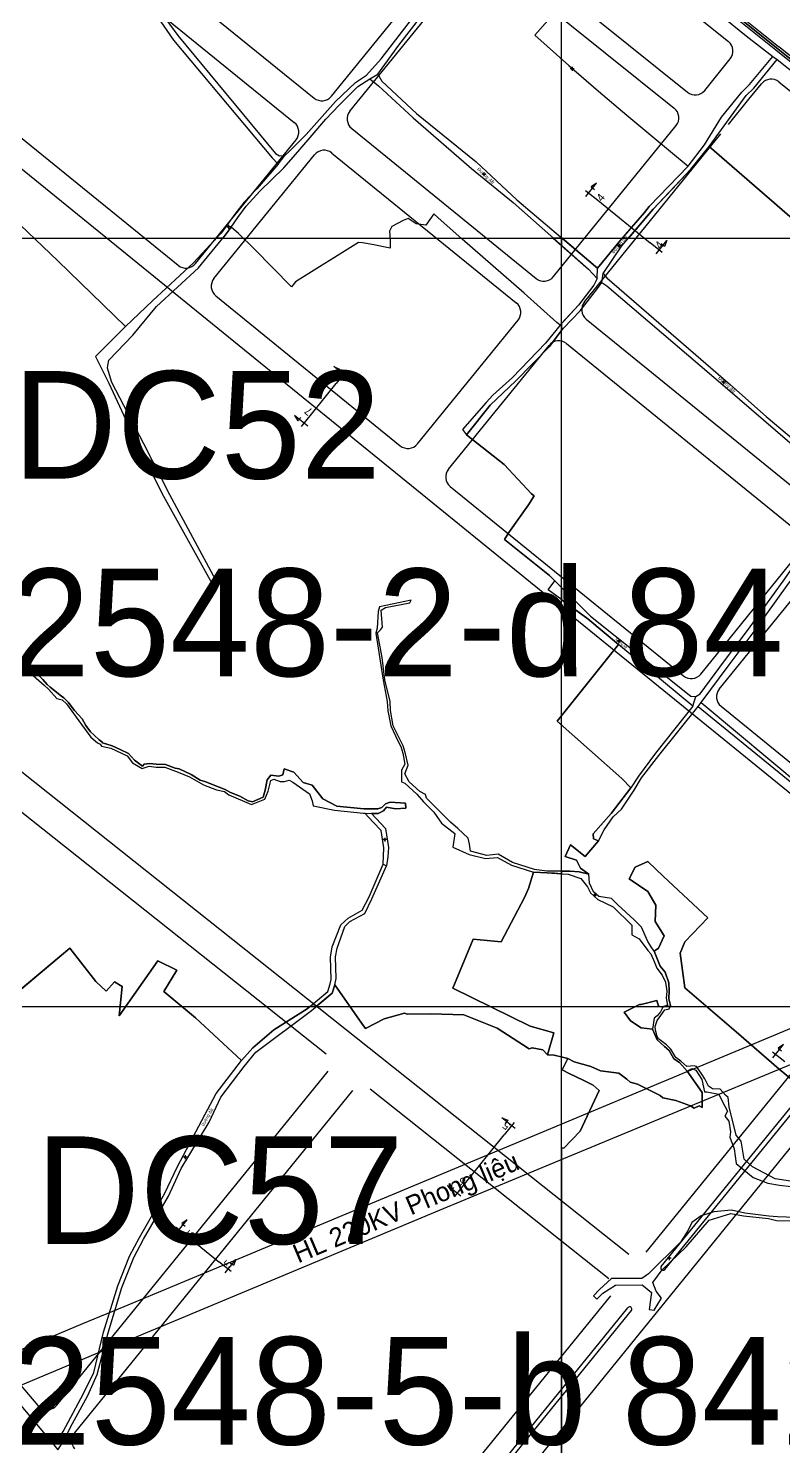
# Model space of a CAD drawing. Extents: x 548357 to 553070, y 1834500 to 1842500.
# Drawn here: x 549653 to 550144, y 1840714 to 1841637 of the extents above; entities that cross this region are included whole.
import ezdxf

# ---------------------------------------------------------------- set-up
doc = ezdxf.new("R2010")
doc.units = 0
for name, color, linetype in [('Level 10', 7, 'Continuous'), ('Level 11', 7, 'Continuous'), ('Level 13', 7, 'Continuous'), ('Level 2', 7, 'Continuous'), ('Level 30', 7, 'Continuous'), ('Level 5', 7, 'Continuous'), ('Level 52', 7, 'Continuous'), ('Level 55', 7, 'Continuous'), ('Level 57', 7, 'Continuous'), ('Level 61', 7, 'Continuous'), ('Level 62', 7, 'Continuous'), ('Level 8', 7, 'Continuous')]:
    doc.layers.add(name, color=color, linetype=linetype)

msp = doc.modelspace()

# ---------------------------------------------------------------- linework, layer by layer
at = {"layer": 'Level 10'}
for p, q in [((550137.34, 1841618.29), (550140.21, 1841616.17)), ((549875.19, 1841603.64), (549880.29, 1841606.79)), ((549815.51, 1841548.1), (549819.78, 1841553.89)), ((550023.07, 1841473.82), (550023.25, 1841480.57)), ((550026.23, 1841471.07), (550027.07, 1841476.94)), ((550085.29, 1841195.6), (550087.24, 1841201.74)), ((550088.77, 1841195.33), (550090.79, 1841197.82)), ((549871.99, 1841125.79), (549876.24, 1841125.67)), ((549883.82, 1841092.59), (549886.14, 1841091.5)), ((549669.51, 1840714.88), (549672.25, 1840711.58))]:
    msp.add_line(p, q, dxfattribs=at)
for points in [[(549496.47, 1842279.58), (549497.37, 1842279.9), (549498.42, 1842280.27), (549503.46, 1842282.06), (549512.54, 1842254.6), (549555.91, 1842133.55), (549566.36, 1842109.43), (549580.99, 1842088.64), (549590.34, 1842080.72), (549689.33, 1842000), (549743.71, 1841954.97), (549853.1, 1841859.96), (550014.42, 1841724.51), (550204.08, 1841572.5), (550314.6, 1841485.03), (550337.63, 1841466.92), (550526.39, 1841317.04), (550664.92, 1841204.56), (550710.99, 1841167.64), (550814.61, 1841084.02), (550868.57, 1841039.41), (551021.2, 1840915.07), (551170.99, 1840793.79)], [(549653.1, 1841745.12), (549669.65, 1841724.5), (549698.15, 1841693.16), (549736.87, 1841644.21), (549747.36, 1841628.81), (549811.68, 1841552.23), (549815.51, 1841548.1)], [(549656.12, 1841746.74), (549675.92, 1841722.9), (549702.77, 1841692.28), (549739.33, 1841646.58), (549750.33, 1841631.86), (549813.78, 1841555.14), (549816.45, 1841553.58), (549819.78, 1841553.89)], [(549819.78, 1841553.89), (549822.85, 1841556.65), (549833.72, 1841567.36), (549852.9, 1841588.85), (549865.89, 1841601.34), (549872.94, 1841606.12), (549882.51, 1841616.63), (549905.97, 1841647), (549918.5, 1841662.64), (549929.11, 1841676.23), (549939.78, 1841689.19), (549950.08, 1841700.57), (549955.33, 1841706.87), (549984.49, 1841739.09)], [(549880.29, 1841606.79), (549893.97, 1841625.63), (549909.08, 1841644.9), (549921.06, 1841660.77), (549932.38, 1841675.97), (549944.1, 1841690.81), (549988.07, 1841737.03)], [(549988.07, 1841737.03), (549999.35, 1841728.28), (550010.44, 1841719.07), (550038.81, 1841696.44), (550062.13, 1841677.56), (550082.81, 1841661.74), (550103, 1841645.52), (550120.15, 1841631.62), (550137.34, 1841618.29)], [(550023.25, 1841480.57), (550037.41, 1841497.62), (550053.98, 1841516.66), (550056.97, 1841520.6), (550082.36, 1841546.93), (550092.88, 1841560.77), (550104.02, 1841578.8), (550117.15, 1841595.03), (550122.14, 1841600.08), (550137.34, 1841618.29)], [(550027.07, 1841476.94), (550039.2, 1841494.95), (550059.62, 1841518.85), (550084.14, 1841544.95), (550095.93, 1841559.6), (550120.04, 1841592.84), (550124.94, 1841597.68), (550140.21, 1841616.17)], [(550140.21, 1841616.17), (550163.47, 1841597.74), (550168.96, 1841593.2), (550174.21, 1841589.3), (550179.34, 1841585.24), (550202.29, 1841566.54), (550217.85, 1841554.41), (550307.82, 1841482.08)], [(549815.51, 1841548.1), (549801.58, 1841532.05), (549793.41, 1841523.54), (549787.37, 1841515.58), (549778.56, 1841503.36), (549774.09, 1841498.74), (549760.41, 1841483.89), (549733.84, 1841459.28), (549716.3, 1841442.44), (549696.74, 1841422.98), (549701.29, 1841413.96), (549705.27, 1841405.67), (549723.06, 1841367.32), (549740.97, 1841332.16), (549772.3, 1841275.61), (549774.92, 1841277.55), (549745.16, 1841332.96), (549728.17, 1841366.1), (549707.4, 1841406.08), (549704.44, 1841415.33), (549704.65, 1841417.06), (549705.34, 1841420.62), (549721.08, 1841436.93), (549736.4, 1841455.49), (549763.77, 1841480.73), (549780.39, 1841500.99), (549784.95, 1841507.18), (549789.33, 1841513.52), (549794.82, 1841520.87), (549803.54, 1841530.59), (549819.16, 1841545.68), (549825.49, 1841553.02), (549836.39, 1841565.49), (549846.49, 1841577.46), (549855.33, 1841586.48), (549867.49, 1841598.71), (549875.19, 1841603.64)], [(549875.19, 1841603.64), (549880.78, 1841599.14), (549903.43, 1841578.24), (549941.26, 1841545.37), (549968.36, 1841523.18), (550017.38, 1841479.78), (550023.07, 1841473.82)], [(549880.29, 1841606.79), (549883.07, 1841602.26), (549905.64, 1841581.12), (549944.28, 1841549.76), (549970.79, 1841524.95), (550022.02, 1841481.67), (550023.25, 1841480.57)], [(550023.07, 1841473.82), (550020.99, 1841469.48), (550010.98, 1841456.32), (549999.09, 1841443.39), (549989.53, 1841431.74), (549968.1, 1841409.33), (549955.15, 1841397.92), (549950.95, 1841393.04), (549935.54, 1841375.41), (549938.11, 1841372.04), (549953.46, 1841391.31), (549970.28, 1841407.27), (549991.87, 1841429.28), (550001.13, 1841441.45), (550011.95, 1841452.68), (550023.26, 1841467.34), (550026.23, 1841471.07)], [(550026.23, 1841471.07), (550029.34, 1841469.05), (550107.83, 1841401.95), (550187.46, 1841333.35)], [(550027.07, 1841476.94), (550029.43, 1841474.16), (550109.85, 1841404.51), (550133.05, 1841384.04), (550182.37, 1841342.51), (550188.05, 1841338.23), (550189.88, 1841336.6)], [(550087.24, 1841201.74), (550090.08, 1841203.52), (550105.97, 1841224.96), (550121.52, 1841245.54), (550145.21, 1841278.44), (550151.46, 1841287.42), (550167.86, 1841307.06), (550184.16, 1841329.12), (550187.46, 1841333.35)], [(550085.29, 1841195.6), (550037.08, 1841235.65), (550017.04, 1841252.42), (549991.16, 1841271.21), (549995.62, 1841277.14), (550018.69, 1841254.16), (550084.07, 1841201.95), (550087.24, 1841201.74)], [(550090.79, 1841197.82), (550108.99, 1841222.4), (550125.35, 1841244.04), (550147.91, 1841275.49), (550154.99, 1841284.6)], [(550148.89, 1840886.33), (550138.95, 1840887.96), (550124.07, 1840895.7), (550118.79, 1840900.67), (550116.7, 1840912.47), (550113.54, 1840916.31), (550108.91, 1840934.86), (550108.3, 1840940.97), (550106.59, 1840942.34), (550103.07, 1840946.28), (550098.22, 1840946.52), (550095.57, 1840948.32), (550093.15, 1840953.07), (550091.25, 1840956.09), (550087.77, 1840961.12), (550086.29, 1840961.41), (550081.49, 1840960.96), (550077.5, 1840964.57), (550074.31, 1840966.99), (550071, 1840972.28), (550068.24, 1840975.06), (550063.05, 1840979.14), (550062.21, 1840980.66), (550061.03, 1840984.59), (550060.86, 1840987.14), (550062.25, 1840990.95), (550064.62, 1840994.18), (550067.09, 1840997.91), (550069.92, 1840998.6), (550070.5, 1841000), (550070.77, 1841000.66), (550069.68, 1841005.12), (550069.94, 1841010.25), (550069.84, 1841015.51), (550067.34, 1841022.32), (550064.01, 1841026.37), (550060.26, 1841036), (550058.25, 1841038.83), (550056.07, 1841042.45), (550051.91, 1841051.6), (550047.23, 1841056.53), (550036.55, 1841066.14), (550032.38, 1841070.45), (550024.14, 1841071.55), (550020.67, 1841074.77), (550018.03, 1841080.28), (550017.75, 1841086.14), (550011.32, 1841087.67), (550005.52, 1841088.24), (550000, 1841088.24), (549990.43, 1841088.24), (549982.26, 1841089.2), (549967.95, 1841093.77), (549958.61, 1841099.16), (549951.32, 1841098.32), (549940.65, 1841101.22), (549940.06, 1841105.69), (549939.12, 1841109.69), (549932.48, 1841115.99), (549927.72, 1841120.12), (549921.88, 1841125.78), (549912.15, 1841135.7), (549911.39, 1841137.95), (549907.82, 1841139.93), (549900.73, 1841146.23), (549898, 1841151.46), (549900.06, 1841157.02), (549898.18, 1841165.25), (549896.82, 1841169.75), (549894.89, 1841173.51), (549890.29, 1841182.75), (549888.56, 1841192.65), (549888.5, 1841198.44), (549885.01, 1841212.56), (549883.27, 1841227.07), (549880.22, 1841243.12), (549882.09, 1841245.27), (549883.51, 1841246.94), (549882.53, 1841257.97), (549885.37, 1841259.76), (549901.26, 1841262.65), (549902.11, 1841264.38), (549881.58, 1841260.11), (549880.69, 1841257.13), (549880.07, 1841246.35), (549879.15, 1841243.02), (549883.83, 1841212.39), (549886.54, 1841198.43), (549886.85, 1841192.38), (549888.96, 1841182.78), (549893.44, 1841172.9), (549895.26, 1841169.35), (549896.77, 1841164.87), (549898.04, 1841157.69), (549895.75, 1841153.94), (549895.76, 1841146.24), (549898.07, 1841145.35), (549905.69, 1841138.3), (549910.04, 1841133.31), (549916.81, 1841126.57), (549921.88, 1841119.28), (549930.39, 1841112.56), (549929.23, 1841103.76), (549939.93, 1841098.97), (549950.55, 1841096.27), (549958.2, 1841096.97), (549967.38, 1841092.06), (549981.75, 1841087.42), (549990.48, 1841087.05), (550000, 1841086.47), (550004.34, 1841086.21), (550012.4, 1841083.39), (550016.79, 1841077.88), (550018.82, 1841073.96), (550023.48, 1841069.68), (550033.6, 1841064.89), (550045.68, 1841053.02), (550045.64, 1841046.68), (550050.42, 1841044.17), (550056.13, 1841036.6), (550058.1, 1841034.29), (550060.11, 1841029.43), (550061.9, 1841024.92), (550065.44, 1841020.45), (550067.58, 1841015.98), (550068.41, 1841010.14), (550067.92, 1841005.49), (550068.78, 1841000.9), (550066.56, 1841000), (550065.74, 1840999.67), (550064.4, 1840996.62), (550062.11, 1840993.91), (550060.25, 1840992.52), (550059.08, 1840985.25), (550062.17, 1840978.33), (550066.97, 1840974.08), (550069.99, 1840971.55), (550073.04, 1840965.95), (550076.74, 1840963.73), (550081.6, 1840958.1), (550084.76, 1840959.72), (550087.31, 1840958.66), (550091.17, 1840952.63), (550092.97, 1840944.49), (550094.36, 1840944.46), (550102.36, 1840942.99), (550104.45, 1840938.44), (550107.88, 1840931.87), (550106.2, 1840928.7), (550108.73, 1840925.48), (550109.96, 1840918.48), (550109.47, 1840915.05), (550112.35, 1840907.48), (550113.57, 1840897.93), (550124.61, 1840888.74), (550134.24, 1840885.14), (550141.68, 1840883.86), (550149.42, 1840882.88)], [(549650.01, 1841221.2), (549653.26, 1841220.2), (549658.3, 1841216.71), (549662.38, 1841212.78), (549665.28, 1841209.65), (549667.12, 1841207.92), (549674.63, 1841201.94), (549676.12, 1841200.84), (549679.03, 1841197.97), (549681.52, 1841194.73), (549683.12, 1841192.62), (549688.09, 1841187.18), (549690.4, 1841183.01), (549693.46, 1841178.9), (549695.87, 1841176.56), (549699.15, 1841173.49), (549700.74, 1841172.19), (549701.17, 1841171.55), (549707.48, 1841169.73), (549712.84, 1841167.22), (549718.11, 1841164.73), (549722.02, 1841160.26), (549727.18, 1841156.48), (549728.45, 1841157.79), (549731.82, 1841158.2), (549736.27, 1841157.84), (549742.35, 1841157.54), (549748.54, 1841155.18), (549751.13, 1841154.79), (549758.92, 1841151.07), (549764.73, 1841147.33), (549767.82, 1841146.46), (549777.25, 1841142.75), (549781.09, 1841141.34), (549784.43, 1841139.33), (549790.56, 1841137.03), (549795.95, 1841133.99), (549798.76, 1841133.31), (549805.74, 1841136.39), (549807.06, 1841140.74), (549808.33, 1841147.55), (549810.7, 1841150.68), (549816.03, 1841149.87), (549818.52, 1841150.91), (549819.56, 1841154.82), (549825.83, 1841152.6), (549831.83, 1841145.91), (549837.57, 1841144.19), (549844.71, 1841135.1), (549853.8, 1841130.48), (549871.33, 1841128.61), (549880.42, 1841128.61), (549882.9, 1841129.57), (549885.37, 1841131.87), (549888.39, 1841133), (549898.5, 1841132.32), (549898.68, 1841129.12), (549891.95, 1841128.75), (549886.11, 1841129.77), (549884.15, 1841127.29), (549880.64, 1841125.55), (549876.24, 1841125.67)], [(549652.73, 1841218.43), (549663.29, 1841209.12), (549666.04, 1841206.53), (549671.62, 1841200.51), (549674.98, 1841199.52), (549677.77, 1841196.96), (549687.51, 1841183.57), (549693.69, 1841175.43), (549697.97, 1841171.55), (549699.77, 1841170.81), (549700.6, 1841169.53), (549706.63, 1841168.24), (549717.33, 1841163.24), (549720.86, 1841158.56), (549727.06, 1841154.91), (549731.7, 1841156.38), (549736.09, 1841155.79), (549741.82, 1841155.91), (549750.55, 1841152.65), (549757.89, 1841149.47), (549766.88, 1841144.39), (549775.45, 1841140.99), (549780.68, 1841139.94), (549783.51, 1841137.9), (549798.1, 1841131.46), (549806.88, 1841134.92), (549809.14, 1841140.28), (549810.85, 1841147.09), (549812.76, 1841148.04), (549816.77, 1841146.43), (549819.68, 1841146.5), (549822.74, 1841147.3), (549824.99, 1841146.06), (549835.86, 1841138.5), (549837.75, 1841133.87), (549838.26, 1841130.62), (549852.26, 1841127.73), (549871.08, 1841125.82), (549871.99, 1841125.79)], [(549303.98, 1841199.56), (549317.57, 1841180.2), (549346.39, 1841145.19), (549360.8, 1841121.36), (549398.77, 1841067.96), (549434.55, 1841016.72), (549487.98, 1840943.83), (549493.26, 1840936.78), (549497.13, 1840931.39), (549508.39, 1840916.08), (549558.64, 1840850.08), (549590.49, 1840810), (549641.64, 1840748.24), (549643.73, 1840750), (549646.96, 1840746.18), (549644.94, 1840744.38), (549669.51, 1840714.88)], [(550085.29, 1841195.6), (550061.1, 1841164.91), (550049.96, 1841149.87), (550045.11, 1841142.28), (550032.16, 1841125.64), (550020.53, 1841112.37), (550020.62, 1841109.21), (550023.88, 1841107.9), (550027.74, 1841114.93), (550033.44, 1841123.57), (550038.89, 1841128.53), (550047.23, 1841140.73), (550052.05, 1841148.76), (550063.23, 1841163.41), (550088.77, 1841195.33)], [(550088.77, 1841195.33), (550179.03, 1841121.82), (550216.44, 1841091.66), (550243.83, 1841069.12)], [(550090.79, 1841197.82), (550180.24, 1841123.34), (550217.8, 1841093.35), (550245.32, 1841071.18)], [(549883.82, 1841092.59), (549884.22, 1841103.29), (549882.62, 1841114.59), (549877.44, 1841120.05), (549871.99, 1841125.79)], [(549876.24, 1841125.67), (549885.46, 1841115.96), (549887.23, 1841103.45), (549887.01, 1841097.5), (549886.14, 1841091.5)], [(549669.51, 1840714.88), (549670.48, 1840715.88), (549672.56, 1840718.52), (549675.62, 1840723.63), (549688.94, 1840748.27), (549695.52, 1840761.84), (549701.87, 1840788.08), (549711.17, 1840818.36), (549718.73, 1840837.52), (549725.32, 1840849.87), (549741.54, 1840878.18), (549750.03, 1840895.86), (549765.98, 1840926), (549775.28, 1840943.38), (549791.72, 1840965.02), (549799.1, 1840973.08), (549812.79, 1840985), (549834.4, 1840998.63), (549847.9, 1841009.76), (549849.42, 1841014.77), (549850.03, 1841017.74), (549849.65, 1841032.19), (549850.75, 1841038.9), (549856.22, 1841053.13), (549861, 1841057.61), (549870.24, 1841062.84), (549874.84, 1841071.38), (549883.82, 1841092.59)], [(549672.25, 1840711.58), (549673.94, 1840714.12), (549678.53, 1840722.31), (549680.42, 1840726.3), (549691.79, 1840747), (549697.87, 1840760.67), (549704.91, 1840787.7), (549713.84, 1840817.17), (549721.7, 1840836.69), (549727.83, 1840848.73), (549744.12, 1840876.75), (549752.36, 1840894.59), (549770.68, 1840924.79), (549778.25, 1840941.1), (549793.43, 1840961.07), (549800.99, 1840970.29), (549837.33, 1840997.46), (549850.69, 1841008.72), (549852.5, 1841014.28), (549853.18, 1841018.4), (549852.88, 1841032.49), (549853.87, 1841038.04), (549858.84, 1841052.11), (549862.12, 1841055.33), (549871.95, 1841060.68), (549876.58, 1841070.15), (549886.14, 1841091.5)], [(550157.89, 1840862.6), (550140.52, 1840863.18), (550134.88, 1840863.61), (550119.26, 1840865.68), (550110.48, 1840867.47), (550099.1, 1840866.47), (550090.68, 1840863.84), (550084.61, 1840859.61), (550082.36, 1840854.56), (550077.29, 1840846.79), (550056.55, 1840826.15), (550052.18, 1840823), (550032.44, 1840823.07), (550024.66, 1840815.99), (550020.8, 1840811.71), (550022.98, 1840809.61), (550026.79, 1840813.44), (550034.98, 1840818.65), (550052.3, 1840819), (550058.37, 1840814.01), (550056.89, 1840802.82), (550060.24, 1840802.56), (550065.07, 1840810.27), (550061.42, 1840814.92), (550059.42, 1840820.58), (550065.47, 1840828.8), (550080.97, 1840843.73), (550095.91, 1840861.08), (550109.98, 1840865.29), (550118.36, 1840863.83), (550134.56, 1840862.11), (550139.73, 1840860.82), (550158.3, 1840860.38)]]:
    msp.add_lwpolyline(points, dxfattribs=at)
at = {"layer": 'Level 11'}
for p, q in [((550006.19, 1841610.23), (550005.56, 1841610.23)), ((550006.81, 1841610.85), (550006.19, 1841610.23)), ((550006.19, 1841610.23), (550006.81, 1841609.6)), ((550006.81, 1841611.48), (550006.81, 1841610.85)), ((550007.44, 1841610.23), (550006.81, 1841610.85)), ((550006.81, 1841609.6), (550007.44, 1841610.23)), ((550006.81, 1841609.6), (550006.81, 1841608.98)), ((550008.06, 1841610.23), (550007.44, 1841610.23)), ((549948.73, 1841541.59), (549948.1, 1841541.59)), ((549949.35, 1841542.21), (549948.73, 1841541.59)), ((549948.73, 1841541.59), (549949.35, 1841540.96)), ((549949.35, 1841542.84), (549949.35, 1841542.21)), ((549949.98, 1841541.59), (549949.35, 1841542.21)), ((549949.35, 1841540.96), (549949.98, 1841541.59)), ((549949.35, 1841540.96), (549949.35, 1841540.34)), ((549950.6, 1841541.59), (549949.98, 1841541.59)), ((549783.25, 1841507.98), (549782.63, 1841507.35)), ((549783.25, 1841508.6), (549783.25, 1841507.98)), ((549783.88, 1841507.35), (549783.25, 1841507.98)), ((549782.63, 1841507.35), (549782, 1841507.35)), ((549782.63, 1841507.35), (549783.25, 1841506.73)), ((549783.25, 1841506.73), (549783.88, 1841507.35)), ((549783.25, 1841506.73), (549783.25, 1841506.1)), ((549784.5, 1841507.35), (549783.88, 1841507.35)), ((550036.75, 1841495.17), (550036.13, 1841495.17)), ((550037.38, 1841495.79), (550036.75, 1841495.17)), ((550036.75, 1841495.17), (550037.38, 1841494.54)), ((550037.38, 1841496.42), (550037.38, 1841495.79)), ((550038, 1841495.17), (550037.38, 1841495.79)), ((550037.38, 1841494.54), (550038, 1841495.17)), ((550037.38, 1841494.54), (550037.38, 1841493.92)), ((550038.63, 1841495.17), (550038, 1841495.17)), ((550104.74, 1841406.21), (550104.12, 1841406.21)), ((550105.37, 1841406.84), (550104.74, 1841406.21)), ((550104.74, 1841406.21), (550105.37, 1841405.59)), ((550105.37, 1841407.46), (550105.37, 1841406.84)), ((550105.99, 1841406.21), (550105.37, 1841406.84)), ((550105.37, 1841405.59), (550105.99, 1841406.21)), ((550106.62, 1841406.21), (550105.99, 1841406.21)), ((550105.37, 1841405.59), (550105.37, 1841404.96)), ((550036.6, 1841237.69), (550035.98, 1841237.69)), ((550037.23, 1841238.32), (550036.6, 1841237.69)), ((550036.6, 1841237.69), (550037.23, 1841237.07)), ((550037.23, 1841238.94), (550037.23, 1841238.32)), ((550037.85, 1841237.69), (550037.23, 1841238.32)), ((550037.23, 1841237.07), (550037.85, 1841237.69)), ((550037.23, 1841237.07), (550037.23, 1841236.44)), ((550038.48, 1841237.69), (550037.85, 1841237.69)), ((549884.35, 1841108.65), (549883.73, 1841108.65)), ((549884.98, 1841109.27), (549884.35, 1841108.65)), ((549884.35, 1841108.65), (549884.98, 1841108.02)), ((549884.98, 1841109.9), (549884.98, 1841109.27)), ((549885.6, 1841108.65), (549884.98, 1841109.27)), ((549884.98, 1841108.02), (549885.6, 1841108.65)), ((549884.98, 1841108.02), (549884.98, 1841107.4)), ((549886.23, 1841108.65), (549885.6, 1841108.65)), ((550021.68, 1841073.83), (550021.68, 1841073.21)), ((550021.05, 1841072.58), (550020.43, 1841072.58)), ((550021.68, 1841073.21), (550021.05, 1841072.58)), ((550021.05, 1841072.58), (550021.68, 1841071.96)), ((550022.3, 1841072.58), (550021.68, 1841073.21)), ((550021.68, 1841071.96), (550022.3, 1841072.58)), ((550021.68, 1841071.96), (550021.68, 1841071.33)), ((550022.93, 1841072.58), (550022.3, 1841072.58)), ((549754.49, 1840902.09), (549753.87, 1840902.09)), ((549755.12, 1840902.71), (549754.49, 1840902.09)), ((549754.49, 1840902.09), (549755.12, 1840901.46)), ((549755.12, 1840903.34), (549755.12, 1840902.71)), ((549755.74, 1840902.09), (549755.12, 1840902.71)), ((549755.12, 1840901.46), (549755.74, 1840902.09)), ((549755.12, 1840901.46), (549755.12, 1840900.84)), ((549756.37, 1840902.09), (549755.74, 1840902.09)), ((550069.36, 1840836.28), (550068.73, 1840836.28)), ((550069.98, 1840836.91), (550069.36, 1840836.28)), ((550069.36, 1840836.28), (550069.98, 1840835.66)), ((550069.98, 1840837.53), (550069.98, 1840836.91)), ((550070.61, 1840836.28), (550069.98, 1840836.91)), ((550069.98, 1840835.66), (550070.61, 1840836.28)), ((550069.98, 1840835.66), (550069.98, 1840835.03)), ((550071.23, 1840836.28), (550070.61, 1840836.28))]:
    msp.add_line(p, q, dxfattribs=at)
for centre in [(550006.81, 1841610.23), (549949.35, 1841541.59), (549783.25, 1841507.35), (550037.38, 1841495.17), (550105.37, 1841406.21), (550037.23, 1841237.69), (549884.98, 1841108.65), (550021.68, 1841072.58), (549755.12, 1840902.09), (550069.98, 1840836.28)]:
    msp.add_circle(centre, 0.15, dxfattribs=at)
at = {"layer": 'Level 13'}
for points in [[(550015.66, 1841527.09), (550022.68, 1841535.73)], [(550022.68, 1841535.73), (550019.22, 1841533.41), (550021.42, 1841531.62)], [(550015.61, 1841531.04), (550023.46, 1841524.66)], [(550023.46, 1841524.66), (550057.53, 1841496.98)], [(550061.51, 1841489.84), (550068.53, 1841498.48)], [(550068.53, 1841498.48), (550066.97, 1841494.62), (550064.77, 1841496.41)], [(550065.39, 1841490.6), (550057.53, 1841496.98)], [(549860.35, 1841409.46), (549851.66, 1841416.42)], [(549851.66, 1841416.42), (549855.53, 1841414.88), (549853.75, 1841412.67)], [(549859.56, 1841413.33), (549853.23, 1841405.43)], [(549837.17, 1841385.4), (549853.23, 1841405.43)], [(549834.79, 1841377.58), (549826.1, 1841384.55)], [(549826.1, 1841384.55), (549828.44, 1841381.11), (549830.22, 1841383.32)], [(549830.83, 1841377.51), (549837.17, 1841385.4)], [(550137.33, 1840966.65), (550144.29, 1840975.34)], [(550144.29, 1840975.34), (550140.85, 1840972.99), (550143.07, 1840971.22)], [(550137.25, 1840970.6), (550145.15, 1840964.27)], [(549969.81, 1840920.63), (549961.12, 1840927.6)], [(549961.12, 1840927.6), (549964.99, 1840926.05), (549963.22, 1840923.84)], [(549969.03, 1840924.5), (549962.69, 1840916.61)], [(549936.86, 1840884.39), (549962.69, 1840916.61)], [(549934.48, 1840876.57), (549925.79, 1840883.54)], [(549925.79, 1840883.54), (549928.14, 1840880.1), (549929.91, 1840882.31)], [(549930.53, 1840876.49), (549936.86, 1840884.39)], [(549749.22, 1840856.52), (549757.08, 1840850.14)], [(549749.27, 1840852.57), (549756.29, 1840861.21)], [(549756.29, 1840861.21), (549752.84, 1840858.89), (549755.04, 1840857.1)], [(549757.08, 1840850.14), (549777.01, 1840833.95)], [(549784.86, 1840827.57), (549777.01, 1840833.95)], [(549780.98, 1840826.81), (549788, 1840835.45)], [(549788, 1840835.45), (549786.44, 1840831.59), (549784.24, 1840833.38)]]:
    msp.add_lwpolyline(points, dxfattribs=at)
at = {"layer": 'Level 2'}
for p, q in [((549885.01, 1841212.56), (549883.27, 1841227.07)), ((549653.26, 1841220.2), (549650.01, 1841221.2)), ((549658.3, 1841216.71), (549653.26, 1841220.2)), ((549888.5, 1841198.44), (549885.01, 1841212.56)), ((549676.12, 1841200.84), (549674.63, 1841201.94)), ((549677.77, 1841196.96), (549687.51, 1841183.57)), ((549888.56, 1841192.65), (549888.5, 1841198.44)), ((549687.51, 1841183.57), (549693.69, 1841175.43)), ((549693.69, 1841175.43), (549697.97, 1841171.55)), ((549699.15, 1841173.49), (549695.87, 1841176.56)), ((549697.97, 1841171.55), (549699.77, 1841170.81)), ((549728.45, 1841157.79), (549727.18, 1841156.48)), ((549748.54, 1841155.18), (549742.35, 1841157.54)), ((549898, 1841151.46), (549900.06, 1841157.02)), ((549900.06, 1841157.02), (549898.18, 1841165.25)), ((549731.7, 1841156.38), (549736.09, 1841155.79)), ((549736.09, 1841155.79), (549741.82, 1841155.91)), ((549741.82, 1841155.91), (549750.55, 1841152.65)), ((549751.13, 1841154.79), (549748.54, 1841155.18)), ((549750.55, 1841152.65), (549757.89, 1841149.47)), ((549757.89, 1841149.47), (549766.88, 1841144.39)), ((549810.7, 1841150.68), (549808.33, 1841147.55)), ((549816.03, 1841149.87), (549810.7, 1841150.68)), ((549810.85, 1841147.09), (549812.76, 1841148.04)), ((549812.76, 1841148.04), (549816.77, 1841146.43)), ((549818.52, 1841150.91), (549816.03, 1841149.87)), ((549900.73, 1841146.23), (549898, 1841151.46)), ((549766.88, 1841144.39), (549775.45, 1841140.99)), ((549781.09, 1841141.34), (549777.25, 1841142.75)), ((549816.77, 1841146.43), (549819.68, 1841146.5)), ((549819.68, 1841146.5), (549822.74, 1841147.3)), ((549837.57, 1841144.19), (549831.83, 1841145.91)), ((549844.71, 1841135.1), (549837.57, 1841144.19)), ((549895.76, 1841146.24), (549898.07, 1841145.35)), ((549898.07, 1841145.35), (549905.69, 1841138.3)), ((549907.82, 1841139.93), (549900.73, 1841146.23)), ((549911.39, 1841137.95), (549907.82, 1841139.93)), ((549798.1, 1841131.46), (549806.88, 1841134.92)), ((549805.74, 1841136.39), (549798.76, 1841133.31)), ((549853.8, 1841130.48), (549844.71, 1841135.1)), ((549871.33, 1841128.61), (549853.8, 1841130.48)), ((549912.15, 1841135.7), (549911.39, 1841137.95)), ((549921.88, 1841125.78), (549912.15, 1841135.7)), ((549871.08, 1841125.82), (549871.99, 1841125.79)), ((549880.42, 1841128.61), (549871.33, 1841128.61)), ((549871.99, 1841125.79), (549876.24, 1841125.67)), ((549927.72, 1841120.12), (549921.88, 1841125.78)), ((549958.2, 1841096.97), (549967.38, 1841092.06)), ((549982.26, 1841089.2), (549967.95, 1841093.77)), ((549967.38, 1841092.06), (549981.75, 1841087.42)), ((549981.75, 1841087.42), (549990.48, 1841087.05)), ((549990.43, 1841088.24), (549982.26, 1841089.2)), ((550000, 1841088.24), (549990.43, 1841088.24)), ((549990.48, 1841087.05), (550000, 1841086.47)), ((550000, 1841086.47), (550004.34, 1841086.21)), ((550018.03, 1841080.28), (550017.75, 1841086.14)), ((550016.79, 1841077.88), (550018.82, 1841073.96)), ((550020.67, 1841074.77), (550018.03, 1841080.28)), ((550018.82, 1841073.96), (550023.48, 1841069.68)), ((550024.14, 1841071.55), (550020.67, 1841074.77)), ((550023.48, 1841069.68), (550033.6, 1841064.89)), ((550058.25, 1841038.83), (550056.07, 1841042.45)), ((550060.26, 1841036), (550058.25, 1841038.83)), ((550056.13, 1841036.6), (550058.1, 1841034.29)), ((550061.9, 1841024.92), (550065.44, 1841020.45)), ((550068.41, 1841010.14), (550067.92, 1841005.49)), ((550069.68, 1841005.12), (550069.94, 1841010.25)), ((550066.56, 1841000), (550065.74, 1840999.67)), ((550068.78, 1841000.9), (550066.56, 1841000)), ((550067.92, 1841005.49), (550068.78, 1841000.9)), ((550070.77, 1841000.66), (550069.68, 1841005.12)), ((550067.09, 1840997.91), (550069.92, 1840998.6)), ((550074.31, 1840966.99), (550071, 1840972.28)), ((550077.5, 1840964.57), (550074.31, 1840966.99)), ((550091.25, 1840956.09), (550087.77, 1840961.12)), ((550093.15, 1840953.07), (550091.25, 1840956.09)), ((550091.17, 1840952.63), (550092.97, 1840944.49)), ((550092.97, 1840944.49), (550094.36, 1840944.46)), ((550106.2, 1840928.7), (550108.73, 1840925.48)), ((550108.73, 1840925.48), (550109.96, 1840918.48)), ((550112.35, 1840907.48), (550113.57, 1840897.93)), ((550113.57, 1840897.93), (550124.61, 1840888.74)), ((550148.89, 1840886.33), (550138.95, 1840887.96)), ((550141.68, 1840883.86), (550149.42, 1840882.88))]:
    msp.add_line(p, q, dxfattribs=at)
for points in [[(549883.51, 1841246.94), (549882.53, 1841257.97), (549885.37, 1841259.76), (549901.26, 1841262.65), (549902.11, 1841264.38), (549881.58, 1841260.11), (549880.69, 1841257.13), (549880.07, 1841246.35), (549879.15, 1841243.02), (549883.83, 1841212.39), (549886.54, 1841198.43), (549886.85, 1841192.38), (549888.96, 1841182.78), (549893.44, 1841172.9), (549895.26, 1841169.35), (549896.77, 1841164.87), (549898.04, 1841157.69), (549895.75, 1841153.94), (549895.76, 1841146.24)], [(549883.27, 1841227.07), (549880.22, 1841243.12), (549882.09, 1841245.27), (549883.51, 1841246.94)], [(549648.96, 1841220.39), (549652.73, 1841218.43), (549663.29, 1841209.12), (549666.04, 1841206.53), (549671.62, 1841200.51), (549674.98, 1841199.52), (549677.77, 1841196.96)], [(549674.63, 1841201.94), (549667.12, 1841207.92), (549665.28, 1841209.65), (549662.38, 1841212.78), (549658.3, 1841216.71)], [(549695.87, 1841176.56), (549693.46, 1841178.9), (549690.4, 1841183.01), (549688.09, 1841187.18), (549683.12, 1841192.62), (549681.52, 1841194.73), (549679.03, 1841197.97), (549676.12, 1841200.84)], [(549894.89, 1841173.51), (549890.29, 1841182.75), (549888.56, 1841192.65)], [(549701.17, 1841171.55), (549700.74, 1841172.19), (549699.15, 1841173.49)], [(549699.77, 1841170.81), (549700.6, 1841169.53), (549706.63, 1841168.24), (549717.33, 1841163.24)], [(549712.84, 1841167.22), (549707.48, 1841169.73), (549701.17, 1841171.55)], [(549727.18, 1841156.48), (549722.02, 1841160.26), (549718.11, 1841164.73), (549712.84, 1841167.22)], [(549898.18, 1841165.25), (549896.82, 1841169.75), (549894.89, 1841173.51)], [(549717.33, 1841163.24), (549720.86, 1841158.56), (549727.06, 1841154.91), (549731.7, 1841156.38)], [(549742.35, 1841157.54), (549736.27, 1841157.84), (549731.82, 1841158.2), (549728.45, 1841157.79)], [(549777.25, 1841142.75), (549767.82, 1841146.46), (549764.73, 1841147.33), (549758.92, 1841151.07), (549751.13, 1841154.79)], [(549831.83, 1841145.91), (549825.83, 1841152.6), (549819.56, 1841154.82), (549818.52, 1841150.91)], [(549775.45, 1841140.99), (549780.68, 1841139.94), (549783.51, 1841137.9), (549798.1, 1841131.46)], [(549790.56, 1841137.03), (549784.43, 1841139.33), (549781.09, 1841141.34)], [(549808.33, 1841147.55), (549807.06, 1841140.74), (549805.74, 1841136.39)], [(549806.88, 1841134.92), (549809.14, 1841140.28), (549810.85, 1841147.09)], [(549822.74, 1841147.3), (549824.99, 1841146.06), (549835.86, 1841138.5), (549837.75, 1841133.87)], [(549798.76, 1841133.31), (549795.95, 1841133.99), (549790.56, 1841137.03)], [(549837.75, 1841133.87), (549838.26, 1841130.62), (549852.26, 1841127.73), (549871.08, 1841125.82)], [(549885.37, 1841131.87), (549882.9, 1841129.57), (549880.42, 1841128.61)], [(549884.15, 1841127.29), (549886.11, 1841129.77), (549891.95, 1841128.75), (549898.68, 1841129.12), (549898.5, 1841132.32), (549888.39, 1841133), (549885.37, 1841131.87)], [(549905.69, 1841138.3), (549910.04, 1841133.31), (549916.81, 1841126.57), (549921.88, 1841119.28)], [(549876.24, 1841125.67), (549880.64, 1841125.55), (549884.15, 1841127.29)], [(549967.95, 1841093.77), (549958.61, 1841099.16), (549951.32, 1841098.32), (549940.65, 1841101.22), (549940.06, 1841105.69), (549939.12, 1841109.69), (549932.48, 1841115.99), (549927.72, 1841120.12)], [(549921.88, 1841119.28), (549930.39, 1841112.56), (549929.23, 1841103.76)], [(549929.23, 1841103.76), (549939.93, 1841098.97), (549950.55, 1841096.27), (549958.2, 1841096.97)], [(550017.75, 1841086.14), (550011.32, 1841087.67), (550005.52, 1841088.24), (550000, 1841088.24)], [(550004.34, 1841086.21), (550012.4, 1841083.39), (550016.79, 1841077.88)], [(550047.23, 1841056.53), (550036.55, 1841066.14), (550032.38, 1841070.45), (550024.14, 1841071.55)], [(550033.6, 1841064.89), (550045.68, 1841053.02), (550045.64, 1841046.68)], [(550056.07, 1841042.45), (550051.91, 1841051.6), (550047.23, 1841056.53)], [(550045.64, 1841046.68), (550050.42, 1841044.17), (550056.13, 1841036.6)], [(550058.1, 1841034.29), (550060.11, 1841029.43), (550061.9, 1841024.92)], [(550069.94, 1841010.25), (550069.84, 1841015.51), (550067.34, 1841022.32), (550064.01, 1841026.37), (550060.26, 1841036)], [(550065.44, 1841020.45), (550067.58, 1841015.98), (550068.41, 1841010.14)], [(550069.92, 1840998.6), (550070.5, 1841000), (550070.77, 1841000.66)], [(550060.25, 1840992.52), (550059.08, 1840985.25), (550062.17, 1840978.33)], [(550065.74, 1840999.67), (550064.4, 1840996.62), (550062.11, 1840993.91), (550060.25, 1840992.52)], [(550061.03, 1840984.59), (550060.86, 1840987.14), (550062.25, 1840990.95), (550064.62, 1840994.18), (550067.09, 1840997.91)], [(550063.05, 1840979.14), (550062.21, 1840980.66), (550061.03, 1840984.59)], [(550062.17, 1840978.33), (550066.97, 1840974.08), (550069.99, 1840971.55), (550073.04, 1840965.95), (550076.74, 1840963.73), (550081.6, 1840958.1)], [(550071, 1840972.28), (550068.24, 1840975.06), (550063.05, 1840979.14)], [(550087.77, 1840961.12), (550086.29, 1840961.41), (550081.49, 1840960.96), (550077.5, 1840964.57)], [(550081.6, 1840958.1), (550084.76, 1840959.72), (550087.31, 1840958.66), (550091.17, 1840952.63)], [(550108.91, 1840934.86), (550108.3, 1840940.97), (550106.59, 1840942.34), (550103.07, 1840946.28), (550098.22, 1840946.52), (550095.57, 1840948.32), (550093.15, 1840953.07)], [(550094.36, 1840944.46), (550102.36, 1840942.99), (550104.45, 1840938.44)], [(550104.45, 1840938.44), (550107.88, 1840931.87), (550106.2, 1840928.7)], [(550138.95, 1840887.96), (550124.07, 1840895.7), (550118.79, 1840900.67), (550116.7, 1840912.47), (550113.54, 1840916.31), (550108.91, 1840934.86)], [(550109.96, 1840918.48), (550109.47, 1840915.05), (550112.35, 1840907.48)], [(550124.61, 1840888.74), (550134.24, 1840885.14), (550141.68, 1840883.86)]]:
    msp.add_lwpolyline(points, dxfattribs=at)
at = {"layer": 'Level 30'}
for p, q in [((549674.12, 1841725.08), (549838.93, 1841591.19)), ((549659.09, 1841710.88), (549826, 1841575.28)), ((549850.18, 1841592.36), (549929.69, 1841690.23)), ((549961.33, 1841691.84), (550081.85, 1841594.96)), ((549862.21, 1841582.59), (549941.53, 1841680.22)), ((549952.75, 1841681.41), (550073.28, 1841584.54)), ((549573.67, 1841625.98), (549750.49, 1841482.34)), ((549559.34, 1841617.66), (550232.2, 1841071.03)), ((550093.08, 1841596.16), (550109.73, 1841616.66)), ((549994.65, 1841475), (550074.47, 1841573.26)), ((549761.75, 1841483.5), (549827.17, 1841564.03)), ((549863.38, 1841571.33), (549983.39, 1841473.83)), ((550014.83, 1841458.6), (550103.57, 1841567.84)), ((549773.78, 1841473.73), (549839.2, 1841554.26)), ((549850.45, 1841555.42), (549970.47, 1841457.92)), ((549774.94, 1841462.48), (549894.96, 1841364.98)), ((549906.21, 1841366.14), (549971.63, 1841446.67)), ((550015.99, 1841447.35), (550167.69, 1841324.11)), ((549926.39, 1841349.75), (549991.81, 1841430.27)), ((550003.07, 1841431.44), (550154.76, 1841308.2)), ((549927.56, 1841338.49), (550079.26, 1841215.26)), ((550090.51, 1841216.42), (550155.93, 1841296.95)), ((550102.54, 1841206.65), (550167.96, 1841287.17)), ((550103.71, 1841195.39), (550241.98, 1841083.06)), ((549631.13, 1841166.66), (550043.77, 1840838.94)), ((549609.2, 1841157.89), (549846.74, 1840969.24)), ((549862.07, 1840555.16), (550341.93, 1841145.84)), ((550054.95, 1840840.16), (550233.37, 1841059.78)), ((550064.81, 1840830.89), (550243.85, 1841051.27)), ((550067.14, 1840829), (550246.18, 1841049.38)), ((549671.49, 1840740.68), (549847.98, 1840957.93)), ((549875.33, 1840946.54), (550030.7, 1840823.14)), ((549833.68, 1840567.79), (550031.94, 1840811.83)), ((549851.83, 1840568.72), (550043.06, 1840804.11)), ((549854.16, 1840566.83), (550045.39, 1840802.22)), ((549671.48, 1840740.67), (549671.49, 1840740.68))]:
    msp.add_line(p, q, dxfattribs=at)
for points in [[(549695.08, 1841993.29), (549742.74, 1841953.83), (549806.02, 1841898.87), (549806.02, 1841898.87), (549852.13, 1841858.82), (550013.47, 1841723.35), (550139.33, 1841622.48)], [(549696.98, 1841995.61), (549744.68, 1841956.11), (549807.99, 1841901.13), (549807.99, 1841901.13), (549854.07, 1841861.1), (550015.37, 1841725.67), (550141.2, 1841624.82)], [(549988.3, 1841724.9), (550003.95, 1841711.75), (550108.52, 1841627.94)], [(550139.33, 1841622.48), (550203.15, 1841571.33), (550313.67, 1841483.85), (550336.7, 1841465.74), (550450.53, 1841375.34)], [(550141.21, 1841624.82), (550205.01, 1841573.67), (550315.53, 1841486.21), (550338.56, 1841468.1), (550452.39, 1841377.69)], [(550108.61, 1841574.05), (550121.85, 1841590.35), (550130.1, 1841600.49)], [(550141.31, 1841601.69), (550193.8, 1841559.59), (550206.52, 1841549.53), (550237.88, 1841524.7), (550294.27, 1841480.08)], [(549683.22, 1840712.2), (549682.28, 1840713.55), (549681.71, 1840714.86), (549681.3, 1840717.51), (549681.48, 1840719.12), (549682.12, 1840720.93), (549683.09, 1840722.45), (549864.14, 1840945.31)], [(549638.62, 1840764.83), (549659.16, 1840740.55), (549660.16, 1840739.56), (549661.02, 1840738.94), (549662.43, 1840738.24), (549663.48, 1840737.92), (549665.43, 1840737.72), (549667.15, 1840737.94), (549669.13, 1840738.71), (549670.25, 1840739.46), (549671.49, 1840740.68)]]:
    msp.add_lwpolyline(points, dxfattribs=at)
for centre, radius, start, end in [((550103.52, 1841621.7), 8, 320.90998, 51.28879), ((550037.58, 1841500.93), 158.5, 51.28728, 51.28879), ((550037.58, 1841500.93), 161.5, 51.28728, 51.28879), ((550136.31, 1841595.45), 8, 51.28728, 140.90998), ((549843.97, 1841597.4), 8, 230.90998, 320.90998), ((550086.87, 1841601.2), 8, 231.20936, 320.90998), ((549868.42, 1841577.54), 8, 140.90998, 230.90998), ((550068.26, 1841578.3), 8, 320.90998, 51.20936), ((549820.96, 1841569.07), 8, 320.90998, 50.90998), ((549845.41, 1841549.21), 8, 50.90998, 140.90998), ((549755.54, 1841488.55), 8, 230.90998, 320.90998), ((549779.99, 1841468.69), 8, 140.90998, 230.90998), ((549988.44, 1841480.04), 8, 230.90998, 320.90998), ((549965.42, 1841451.71), 8, 320.90998, 50.90998), ((550021.04, 1841453.56), 8, 140.90998, 230.90998), ((549998.02, 1841425.23), 8, 50.90998, 140.90998), ((549900, 1841371.19), 8, 230.90998, 320.90998), ((549932.6, 1841344.7), 8, 140.90998, 230.90998), ((550084.3, 1841221.46), 8, 230.90998, 320.90998), ((550108.75, 1841201.6), 8, 140.90998, 230.90998), ((550065.98, 1840829.94), 1.5, 140.90998, 320.90998), ((550044.22, 1840803.16), 1.5, 320.90998, 140.90998)]:
    msp.add_arc(centre, radius, start, end, dxfattribs=at)
at = {"layer": 'Level 52'}
for p, q in [((550038.81, 1841696.44), (549982.6, 1841632.04)), ((549982.6, 1841632.04), (550004.57, 1841612.45)), ((550004.57, 1841612.45), (550023.96, 1841595.66)), ((550023.96, 1841595.66), (550042.42, 1841580.07)), ((550042.42, 1841580.07), (550059.42, 1841565.98)), ((550059.42, 1841565.98), (550082.36, 1841546.93)), ((550090.04, 1841552.28), (550095.93, 1841559.6)), ((550258.67, 1841418.29), (550095.93, 1841559.6)), ((550095.93, 1841559.6), (550258.67, 1841418.29)), ((550071.88, 1841531.9), (550084.14, 1841544.95)), ((550084.14, 1841544.95), (550090.04, 1841552.28)), ((550059.62, 1841518.85), (550071.88, 1841531.9)), ((550059.62, 1841518.85), (550043.52, 1841500)), ((550051.57, 1841509.42), (550059.62, 1841518.85)), ((549916.9, 1841515.8), (549911.61, 1841508.5)), ((550043.52, 1841500), (550051.57, 1841509.42)), ((549775.31, 1841500), (549774.09, 1841498.74)), ((549779.58, 1841500), (549775.31, 1841500)), ((550000, 1841500), (549994.54, 1841500)), ((549994.54, 1841500), (550000, 1841495.17)), ((550000, 1841495.17), (550000, 1841500)), ((550000.32, 1841500), (550000, 1841500)), ((550000, 1841500), (550000, 1841495.17)), ((550022.02, 1841481.67), (550000.32, 1841500)), ((550043.51, 1841500), (550039.48, 1841500)), ((550039.48, 1841500), (550043.52, 1841500)), ((550043.52, 1841500), (550043.51, 1841500)), ((549876.62, 1841495.92), (549870.37, 1841496.92)), ((549888.49, 1841493.56), (549876.62, 1841495.92)), ((550023.25, 1841480.57), (550022.02, 1841481.67)), ((549733.84, 1841459.28), (549716.3, 1841442.44)), ((550000, 1841444.38), (549999.09, 1841443.39)), ((550000, 1841439.96), (550000, 1841444.38)), ((550000, 1841444.38), (550000, 1841439.97)), ((549991.87, 1841429.28), (550000, 1841439.96)), ((550000, 1841439.96), (549991.87, 1841429.28)), ((550000, 1841439.97), (550000, 1841439.96)), ((549938.11, 1841372.04), (549953.46, 1841391.31)), ((549953.46, 1841391.31), (549938.11, 1841372.04)), ((549962.67, 1841352.64), (549938.11, 1841372.04)), ((549938.11, 1841372.04), (549962.67, 1841352.64)), ((550000, 1841272.78), (549995.62, 1841277.14)), ((549995.62, 1841277.14), (550000, 1841272.78)), ((550000, 1841264.79), (550000, 1841272.78)), ((550000, 1841272.78), (550000, 1841264.79)), ((549997.16, 1841185.67), (550037.08, 1841235.65)), ((550037.08, 1841235.65), (549997.16, 1841185.67)), ((550002.25, 1841097.68), (550005.84, 1841105.31)), ((550005.84, 1841105.31), (550002.25, 1841097.68)), ((550005.84, 1841105.31), (550015.31, 1841097.75)), ((550015.31, 1841097.75), (550005.84, 1841105.31)), ((550015.31, 1841097.75), (550023.88, 1841107.9)), ((550023.88, 1841107.9), (550015.31, 1841097.75)), ((550000, 1841086.47), (550000, 1841088.24)), ((550000, 1841088.24), (550000, 1841086.47)), ((550047.75, 1841090.82), (550043.96, 1841083.13)), ((550043.96, 1841083.13), (550047.75, 1841090.82)), ((549608.37, 1840978.15), (549680.03, 1841038.12)), ((549680.03, 1841038.12), (549608.37, 1840978.15)), ((549712.06, 1840994.09), (549737.32, 1841029.89)), ((549737.32, 1841029.89), (549712.06, 1840994.09)), ((549737.32, 1841029.89), (549749.59, 1841023.7)), ((549749.59, 1841023.7), (549737.32, 1841029.89)), ((549749.59, 1841023.7), (549741.07, 1841009.79)), ((549741.07, 1841009.79), (549749.59, 1841023.7)), ((549741.07, 1841009.79), (549761.82, 1840992.77)), ((549761.82, 1840992.77), (549741.07, 1841009.79)), ((549852.5, 1841014.28), (549870.08, 1840989.03)), ((549870.08, 1840989.03), (549852.5, 1841014.28)), ((549836.06, 1841000), (549840.34, 1841000)), ((549840.34, 1841000), (549836.06, 1841000)), ((550050.7, 1841001.46), (550040.78, 1840996.45)), ((550040.78, 1840996.45), (550050.7, 1841001.46)), ((550051.77, 1841001.43), (550050.7, 1841001.46)), ((550050.7, 1841001.46), (550051.77, 1841001.43)), ((550061.95, 1841004.07), (550051.77, 1841001.43)), ((550051.77, 1841001.43), (550061.95, 1841004.07)), ((550066.56, 1841000), (550065.74, 1840999.67)), ((550065.74, 1840999.67), (550066.56, 1841000)), ((550070.5, 1841000), (550066.56, 1841000)), ((550066.56, 1841000), (550070.5, 1841000)), ((549761.82, 1840992.77), (549791.72, 1840965.02)), ((549791.72, 1840965.02), (549761.82, 1840992.77)), ((549872.32, 1840985.82), (549884.41, 1840991.96)), ((549884.41, 1840991.96), (549872.32, 1840985.82)), ((549884.41, 1840991.96), (549897.84, 1840995.66)), ((549897.84, 1840995.66), (549884.41, 1840991.96)), ((549897.84, 1840995.66), (549899.39, 1840995.15)), ((549899.39, 1840995.15), (549897.84, 1840995.66)), ((550040.78, 1840996.45), (550044.85, 1840990.64)), ((549870.08, 1840989.03), (549872.32, 1840985.82)), ((549872.32, 1840985.82), (549870.08, 1840989.03)), ((549987.83, 1840971.9), (549990.7, 1840968.6)), ((549990.7, 1840968.6), (549987.83, 1840971.9)), ((549995.18, 1840968.34), (549990.7, 1840968.6)), ((550004.06, 1840966.24), (549995.18, 1840968.34)), ((550000.32, 1840958.94), (550004.06, 1840966.24)), ((550004.06, 1840966.24), (550000.32, 1840958.94)), ((550008.22, 1840964.03), (550004.06, 1840966.24)), ((550018.99, 1840961.1), (550008.22, 1840964.03)), ((550004.87, 1840956.52), (550000.32, 1840958.94)), ((550000.32, 1840958.94), (550004.87, 1840956.52)), ((550014.41, 1840952.01), (550004.87, 1840956.52)), ((550004.87, 1840956.52), (550014.41, 1840952.01)), ((550025.2, 1840958.11), (550018.99, 1840961.1)), ((550037.12, 1840956.63), (550025.2, 1840958.11)), ((550042.51, 1840952.78), (550037.12, 1840956.63)), ((550081.6, 1840958.1), (550091.35, 1840944.11)), ((550020.42, 1840948.86), (550014.41, 1840952.01)), ((550014.41, 1840952.01), (550020.42, 1840948.86)), ((550024.47, 1840945.42), (550020.42, 1840948.86)), ((550020.42, 1840948.86), (550024.47, 1840945.42)), ((550064.09, 1840942.07), (550049.25, 1840949.44)), ((550083.93, 1840935.41), (550074.29, 1840938.83)), ((550091.35, 1840944.11), (550091.36, 1840934.42)), ((550000, 1840703.45), (550000, 1840908.18)), ((550000, 1840908.18), (550001.51, 1840907.82)), ((550001.51, 1840907.82), (550000, 1840908.18)), ((550000, 1840908.18), (550000, 1840703.45))]:
    msp.add_line(p, q, dxfattribs=at)
for points in [[(550095.93, 1841559.6), (550084.14, 1841544.95), (550059.62, 1841518.85)], [(549716.3, 1841442.44), (549672.28, 1841485.23), (549638.2, 1841517.69), (549604.11, 1841550.15), (549587.41, 1841544.96), (549559.79, 1841547.24), (549503.11, 1841523.86), (549468.99, 1841514.44), (549473.44, 1841507.4), (549477.89, 1841500.37), (549481.06, 1841493.69), (549492.72, 1841476.71), (549494.03, 1841477.04), (549497.25, 1841471.74), (549502.03, 1841470.85), (549504.98, 1841469.19), (549504.63, 1841467.43)], [(550082.36, 1841546.93), (550056.97, 1841520.6), (550053.98, 1841516.66), (550039.48, 1841500)], [(549911.61, 1841508.5), (549905.42, 1841509.33), (549900.09, 1841512.8), (549896.79, 1841511.51), (549889.46, 1841507.54), (549888, 1841504.52), (549888.42, 1841499.02), (549888.49, 1841493.56)], [(549999.09, 1841443.39), (549996.83, 1841445.18), (549975.67, 1841464.32), (549935.37, 1841499.26), (549919.53, 1841513.36), (549916.9, 1841515.8)], [(549774.09, 1841498.74), (549760.41, 1841483.89), (549733.84, 1841459.28)], [(549784.95, 1841507.18), (549780.39, 1841500.99), (549779.58, 1841500)], [(549824.33, 1841468.36), (549799.87, 1841493.15), (549789.76, 1841503.13), (549784.95, 1841507.18)], [(550039.48, 1841500), (550037.41, 1841497.62), (550023.25, 1841480.57)], [(549870.37, 1841496.92), (549867.9, 1841497.21), (549826.85, 1841471.7), (549824.33, 1841468.36)], [(550000, 1841495.17), (550017.38, 1841479.78), (550023.07, 1841473.82), (550020.99, 1841469.48), (550010.98, 1841456.32), (550000, 1841444.38)], [(549953.46, 1841391.31), (549970.28, 1841407.27), (549991.87, 1841429.28)], [(549991.87, 1841429.28), (549970.28, 1841407.27), (549953.46, 1841391.31)], [(549982.13, 1841332.27), (549980.39, 1841333.56), (549962.67, 1841352.64)], [(549962.67, 1841352.64), (549980.39, 1841333.56), (549982.13, 1841332.27)], [(549965.71, 1841308.49), (549978.49, 1841326.4), (549982.13, 1841332.27)], [(549982.13, 1841332.27), (549978.49, 1841326.4), (549965.71, 1841308.49)], [(549995.62, 1841277.14), (549992.03, 1841280.56), (549962.74, 1841303.85), (549965.71, 1841308.49)], [(549965.71, 1841308.49), (549962.74, 1841303.85), (549992.03, 1841280.56), (549995.62, 1841277.14)], [(550037.08, 1841235.65), (550017.04, 1841252.42), (550000, 1841264.79)], [(550000, 1841264.79), (550017.04, 1841252.42), (550037.08, 1841235.65)], [(550045.11, 1841142.28), (550039.26, 1841148.37), (549997.16, 1841185.67)], [(549997.16, 1841185.67), (550039.26, 1841148.37), (550045.11, 1841142.28)], [(550023.88, 1841107.9), (550020.62, 1841109.21), (550020.53, 1841112.37), (550032.16, 1841125.64), (550045.11, 1841142.28)], [(550045.11, 1841142.28), (550032.16, 1841125.64), (550020.53, 1841112.37), (550020.62, 1841109.21), (550023.88, 1841107.9)], [(550017.75, 1841086.14), (550012.25, 1841090.04), (550009.74, 1841095.21), (550002.25, 1841097.68)], [(550002.25, 1841097.68), (550009.74, 1841095.21), (550012.25, 1841090.04), (550017.75, 1841086.14)], [(550095.16, 1841057.73), (550066.31, 1841084.64), (550056.13, 1841094.37), (550047.75, 1841090.82)], [(550047.75, 1841090.82), (550056.13, 1841094.37), (550066.31, 1841084.64)], [(549942.42, 1841043.92), (549960.6, 1841042.19), (549975.9, 1841070.89), (549978.36, 1841076.77), (549981.75, 1841087.42)], [(549981.75, 1841087.42), (549978.36, 1841076.77), (549975.9, 1841070.89), (549960.6, 1841042.19), (549942.42, 1841043.92)], [(549981.75, 1841087.42), (549990.48, 1841087.05), (550000, 1841086.47)], [(550000, 1841086.47), (549995.24, 1841086.76), (549990.48, 1841087.05), (549986.12, 1841087.24), (549981.75, 1841087.42)], [(550000, 1841088.24), (550005.52, 1841088.24), (550011.32, 1841087.67), (550017.75, 1841086.14)], [(550017.75, 1841086.14), (550011.32, 1841087.67), (550005.52, 1841088.24), (550000, 1841088.24)], [(550043.96, 1841083.13), (550056.1, 1841074.86), (550061.24, 1841065.93), (550060.94, 1841055.43)], [(550060.94, 1841055.43), (550061.24, 1841065.93), (550056.1, 1841074.86), (550043.96, 1841083.13)], [(550066.31, 1841084.64), (550095.16, 1841057.73)], [(550060.94, 1841055.43), (550066.65, 1841046.1), (550063.1, 1841037.99), (550060.26, 1841036)], [(550060.26, 1841036), (550063.1, 1841037.99), (550066.65, 1841046.1), (550060.94, 1841055.43)], [(550113.58, 1840983.6), (550080.18, 1841012.12), (550077.14, 1841034.79), (550080.17, 1841042.12), (550095.16, 1841057.73)], [(550095.16, 1841057.73), (550080.17, 1841042.12), (550077.14, 1841034.79), (550080.18, 1841012.12), (550113.58, 1840983.6), (550141.57, 1840959.32), (550155.98, 1840947.35)], [(549680.03, 1841038.12), (549697, 1841016.31), (549703.62, 1841010.01)], [(549703.62, 1841010.01), (549697, 1841016.31), (549680.03, 1841038.12)], [(549979.6, 1840987.29), (549929.11, 1841012.1), (549942.42, 1841043.92)], [(549942.42, 1841043.92), (549929.11, 1841012.1)], [(550060.26, 1841036), (550064.01, 1841026.37), (550067.34, 1841022.32), (550069.84, 1841015.51), (550069.94, 1841010.25), (550069.68, 1841005.12), (550070.77, 1841000.66), (550070.5, 1841000)], [(550070.5, 1841000), (550070.77, 1841000.66), (550069.68, 1841005.12), (550069.94, 1841010.25), (550069.84, 1841015.51), (550067.34, 1841022.32), (550064.01, 1841026.37), (550060.26, 1841036)], [(549703.62, 1841010.01), (549709.03, 1841016.11), (549714.1, 1841013.1), (549712.06, 1840994.09)], [(549712.06, 1840994.09), (549714.1, 1841013.1), (549709.03, 1841016.11), (549703.62, 1841010.01)], [(549840.34, 1841000), (549850.69, 1841008.72), (549852.5, 1841014.28)], [(549852.5, 1841014.28), (549850.69, 1841008.72), (549840.34, 1841000)], [(549929.11, 1841012.1), (549979.6, 1840987.29), (549994.94, 1840982.94), (549990.7, 1840968.6)], [(549791.72, 1840965.02), (549799.1, 1840973.08), (549812.79, 1840985), (549834.4, 1840998.63), (549836.06, 1841000)], [(549836.06, 1841000), (549834.4, 1840998.63), (549812.79, 1840985), (549799.1, 1840973.08), (549791.72, 1840965.02)], [(550065.74, 1840999.67), (550062.92, 1841000.21), (550061.95, 1841004.07)], [(550061.95, 1841004.07), (550062.92, 1841000.21), (550065.74, 1840999.67)], [(549899.39, 1840995.15), (549914.98, 1840995.21), (549936.35, 1840994.56), (549958.02, 1840985.87), (549978.87, 1840972.49)], [(549978.87, 1840972.49), (549958.02, 1840985.87), (549936.35, 1840994.56), (549914.98, 1840995.21), (549899.39, 1840995.15)], [(549990.7, 1840968.6), (549995.18, 1840968.34), (549999.62, 1840967.29), (550004.06, 1840966.24), (550008.22, 1840964.03), (550018.99, 1840961.1), (550025.2, 1840958.11), (550037.12, 1840956.63), (550042.51, 1840952.78), (550044.59, 1840950.81), (550049.25, 1840949.44), (550064.09, 1840942.07), (550065.91, 1840940.72), (550074.29, 1840938.83), (550083.93, 1840935.41), (550086.32, 1840933.99), (550089.45, 1840935.37), (550091.36, 1840934.42), (550091.35, 1840944.11), (550081.6, 1840958.1), (550076.74, 1840963.73), (550073.04, 1840965.95), (550069.99, 1840971.55), (550066.97, 1840974.08), (550062.17, 1840978.33), (550059.08, 1840985.25), (550051.68, 1840986.11), (550044.85, 1840990.64), (550040.78, 1840996.45)], [(549990.7, 1840968.6), (549994.94, 1840982.94), (549979.6, 1840987.29)], [(550044.85, 1840990.64), (550051.68, 1840986.11), (550059.08, 1840985.25)], [(550059.08, 1840985.25), (550062.17, 1840978.33), (550066.97, 1840974.08), (550069.99, 1840971.55), (550073.04, 1840965.95), (550076.74, 1840963.73), (550081.6, 1840958.1)], [(550155.98, 1840947.35), (550141.57, 1840959.32), (550113.58, 1840983.6)], [(549978.87, 1840972.49), (549980.83, 1840973.26), (549987.83, 1840971.9)], [(549987.83, 1840971.9), (549980.83, 1840973.26), (549978.87, 1840972.49)], [(550001.51, 1840907.82), (550012.03, 1840918.97), (550024.47, 1840945.42)], [(550024.47, 1840945.42), (550012.03, 1840918.97), (550001.51, 1840907.82)], [(550049.25, 1840949.44), (550044.59, 1840950.81), (550042.51, 1840952.78)], [(550074.29, 1840938.83), (550065.91, 1840940.72), (550064.09, 1840942.07)], [(550091.36, 1840934.42), (550089.45, 1840935.37), (550086.32, 1840933.99), (550083.93, 1840935.41)]]:
    msp.add_lwpolyline(points, dxfattribs=at)
at = {"layer": 'Level 57'}
for points in [[(549633.77, 1840770.82), (549688.52, 1840793.73), (549715.34, 1840804.91), (549912.28, 1840887.06), (549990.43, 1840919.71), (550081.76, 1840957.87), (550123.26, 1840975.2), (550197.5, 1841006.22), (550310.24, 1841053.32), (550310.76, 1841053.72), (550386.88, 1841151.35), (550454.12, 1841238.18), (550481.57, 1841273.62), (550486.37, 1841279.82), (550515.53, 1841317.48), (550522.85, 1841326.92)], [(549531.76, 1840704.81), (549696.69, 1840774.16), (549704, 1840777.21), (549920.44, 1840867.49), (550003.96, 1840902.15), (550084.01, 1840935.36), (550322.73, 1841034.42), (550325.73, 1841036.72), (550403.63, 1841138.37), (550466.04, 1841218.98), (550498.2, 1841260.52), (550503.36, 1841267.19), (550531.99, 1841304.18), (550539.33, 1841313.9)]]:
    msp.add_lwpolyline(points, dxfattribs=at)
at = {"layer": 'Level 61'}
for p, q in [((550000, 1840000), (550000, 1842500)), ((548500, 1841500), (551000, 1841500)), ((548500, 1841000), (551500, 1841000))]:
    msp.add_line(p, q, dxfattribs=at)
at = {"layer": 'Level 8'}
msp.add_lwpolyline([(551170.99, 1840793.79), (551021.2, 1840915.07), (550868.57, 1841039.41), (550814.61, 1841084.02), (550710.99, 1841167.64), (550664.92, 1841204.56), (550617.42, 1841243.34), (550526.39, 1841317.04), (550337.63, 1841466.92), (550314.6, 1841485.03), (550204.08, 1841572.5), (550014.42, 1841724.51), (549853.1, 1841859.96), (549743.71, 1841954.97), (549689.33, 1842000), (549590.34, 1842080.72), (549580.99, 1842088.64), (549566.36, 1842109.43), (549555.91, 1842133.55), (549512.54, 1842254.6), (549503.46, 1842282.06)], dxfattribs=at)

# ---------------------------------------------------------------- texts
at = {"layer": 'Level 13'}
for s, rotation, p in [('4', 50.90998, (550026.13, 1841523.39)), ('4', 50.90998, (550064.21, 1841492.44)), ('7', 141.2723, (549857.65, 1841412.2)), ('7', 141.2723, (549838.35, 1841388.14)), ('5', 141.2723, (549967.11, 1840923.37)), ('5', 141.2723, (549938.04, 1840887.13)), ('5', 50.90998, (549759.81, 1840848.94)), ('5', 50.90998, (549783.74, 1840829.49))]:
    msp.add_text(s, height=5.21, rotation=rotation, dxfattribs=at).set_placement(p)
at = {"layer": 'Level 5'}
for height, rotation, p in [(2.107, 317.0318, (549944.82, 1841544.66)), (2.107, 48.46375, (550033.92, 1841489.85)), (2.107, 317.0318, (550101.66, 1841408.74)), (1.373, 319.24815, (550034.95, 1841238.77)), (1.926, 61.44967, (549767.23, 1840922.01))]:
    msp.add_text('Đường đất', height=height, rotation=rotation, dxfattribs=at).set_placement(p)
at = {"layer": 'Level 55'}
for s, p in [('842548-2-d', (549536.9, 1841215)), ('842548-3-c', (550040.18, 1841215)), ('842548-5-b', (549537.44, 1840715)), ('842548-6-a', (550039.16, 1840715))]:
    msp.add_text(s, height=70, dxfattribs=at).set_placement(p)
at = {"layer": 'Level 57'}
msp.add_text('HL 220KV Phong liệu', height=12.3285, rotation=23.05413, dxfattribs=at).set_placement((549828.53, 1840832.84))
at = {"layer": 'Level 62'}
for s, p in [('DC52', (549643.01, 1841343.54)), ('DC57', (549657.91, 1840845.59))]:
    msp.add_text(s, height=70, dxfattribs=at).set_placement(p)

doc.saveas('drawing.dxf')
